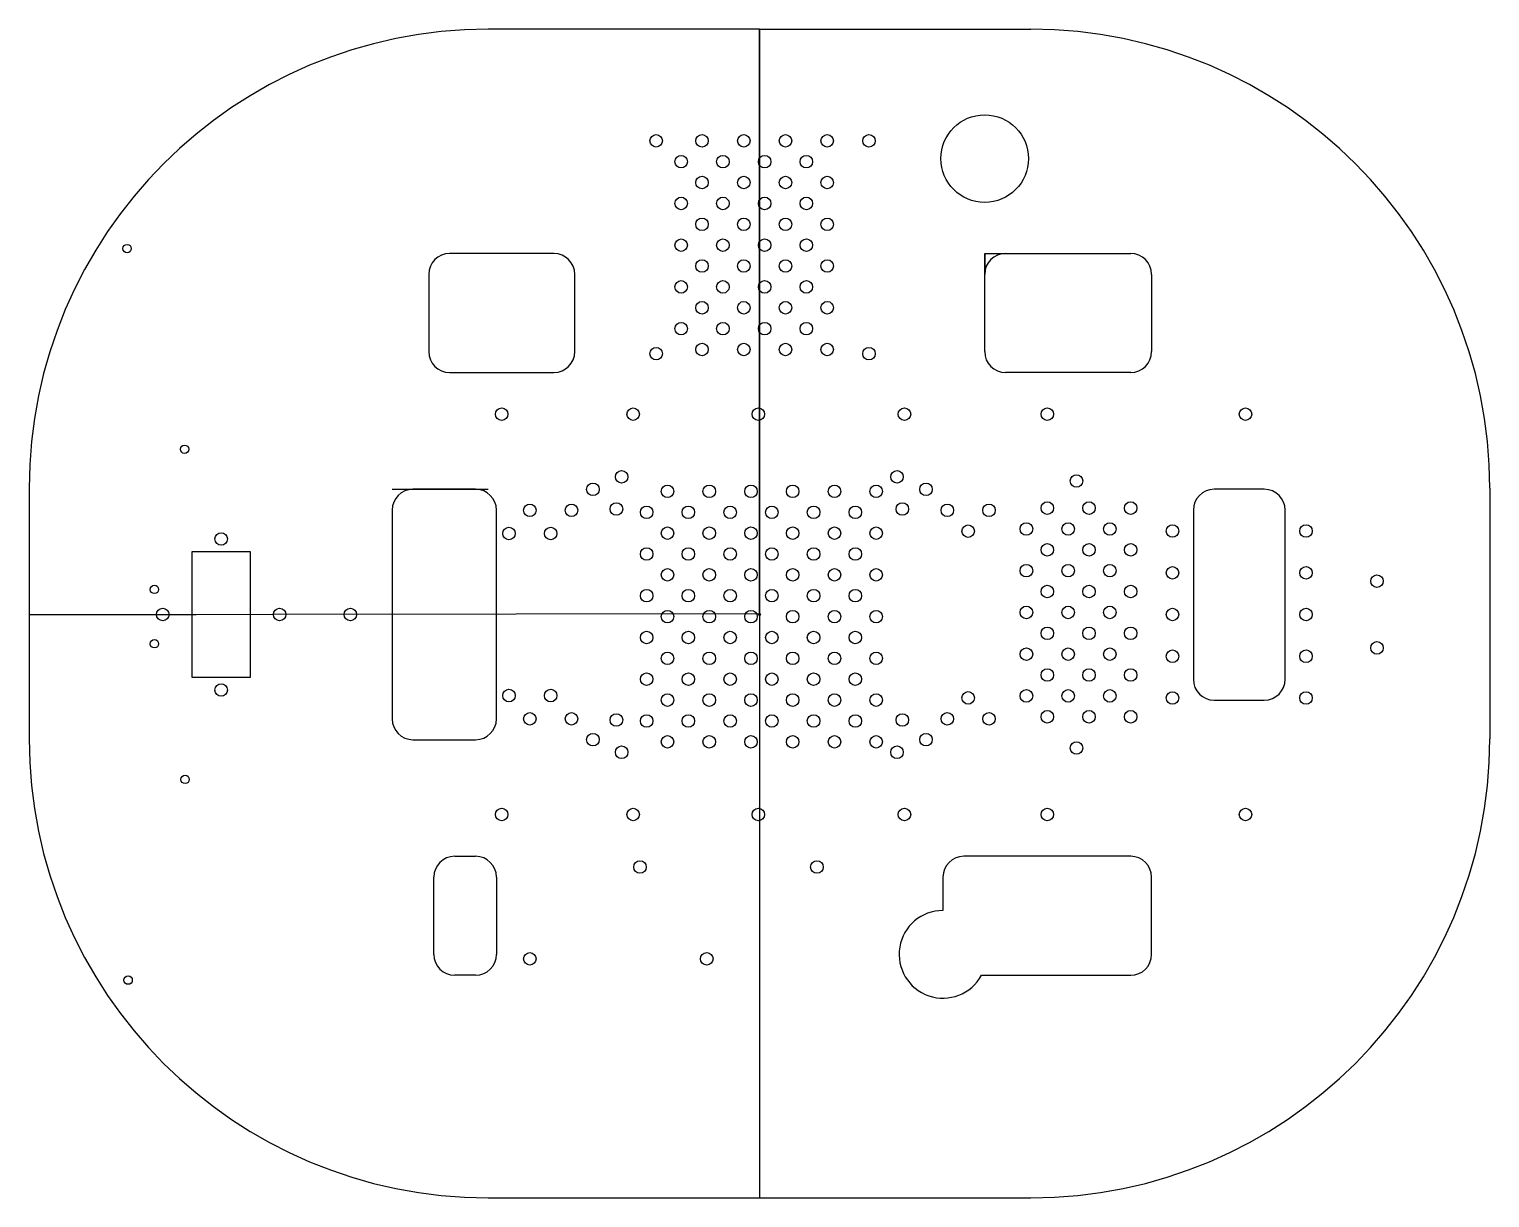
# Model space of a CAD drawing. Extents: x -175 to 175, y -140 to 140.
import ezdxf

# ---------------------------------------------------------------- set-up
doc = ezdxf.new("R2010")
doc.units = 0
doc.header["$MEASUREMENT"] = 0

msp = doc.modelspace()

# ---------------------------------------------------------------- linework, layer by layer
for p, q in [((0, 140.24), (-65, 140.24)), ((0, 140.24), (65, 140.24)), ((0, 140.24), (0, -139.76)), ((0, 0.24), (0, 140.24)), ((-49.27, 86.5), (-74.27, 86.5)), ((53.96, 86.5), (58.96, 86.5)), ((53.96, 86.5), (53.96, 81.5)), ((53.96, 86.5), (88.96, 86.5)), ((53.96, 63), (53.96, 86.5)), ((-79.27, 81.5), (-79.27, 63)), ((-44.27, 63), (-44.27, 81.5)), ((93.96, 81.5), (93.96, 63)), ((-74.27, 58), (-49.27, 58)), ((88.96, 58), (58.96, 58)), ((-175, 30.24), (-175, -29.76)), ((-88.04, 30), (-65, 30)), ((-68.04, 30), (-83.04, 30)), ((120.96, 30), (108.96, 30)), ((175, 30.24), (175, -29.76)), ((-88.04, 25), (-88.04, -25)), ((-63.04, -25), (-63.04, 25)), ((103.96, 25), (103.96, -15.51)), ((125.96, -15.51), (125.96, 25)), ((-136, 15), (-136, -15)), ((-122, 15), (-136, 15)), ((-122, -15), (-122, 15)), ((-175, 0), (0, 0.24)), ((-175, 0), (-135, 0)), ((-175, 0), (-135, 0)), ((-136, -15), (-122, -15)), ((108.96, -20.51), (120.96, -20.51)), ((-83.04, -30), (-68.04, -30)), ((-73.04, -57.93), (-68.04, -57.93)), ((88.96, -57.93), (48.96, -57.93)), ((-78.04, -81.43), (-78.04, -62.93)), ((-63.04, -62.93), (-63.04, -81.43)), ((43.96, -62.93), (43.96, -70.93)), ((93.96, -81.43), (93.96, -62.93)), ((-68.04, -86.43), (-73.04, -86.43)), ((53.2, -86.43), (88.96, -86.43)), ((-65, -139.76), (65, -139.76))]:
    msp.add_line(p, q)
for centre, radius in [((53.96, 109.24), 10.5), ((-24.77, 113.5), 1.5), ((-13.77, 113.5), 1.5), ((-3.77, 113.5), 1.5), ((6.23, 113.5), 1.5), ((16.23, 113.5), 1.5), ((26.23, 113.5), 1.5), ((-18.77, 108.5), 1.5), ((-8.77, 108.5), 1.5), ((1.23, 108.5), 1.5), ((11.23, 108.5), 1.5), ((-13.77, 103.5), 1.5), ((-3.77, 103.5), 1.5), ((6.23, 103.5), 1.5), ((16.23, 103.5), 1.5), ((-18.77, 98.5), 1.5), ((-8.77, 98.5), 1.5), ((1.23, 98.5), 1.5), ((11.23, 98.5), 1.5), ((-13.77, 93.5), 1.5), ((-3.77, 93.5), 1.5), ((6.23, 93.5), 1.5), ((16.23, 93.5), 1.5), ((-151.54, 87.68), 1), ((-18.77, 88.5), 1.5), ((-8.77, 88.5), 1.5), ((1.23, 88.5), 1.5), ((11.23, 88.5), 1.5), ((-13.77, 83.5), 1.5), ((-3.77, 83.5), 1.5), ((6.23, 83.5), 1.5), ((16.23, 83.5), 1.5), ((-18.77, 78.5), 1.5), ((-8.77, 78.5), 1.5), ((1.23, 78.5), 1.5), ((11.23, 78.5), 1.5), ((-13.77, 73.5), 1.5), ((-3.77, 73.5), 1.5), ((6.23, 73.5), 1.5), ((16.23, 73.5), 1.5), ((-18.77, 68.5), 1.5), ((-8.77, 68.5), 1.5), ((1.23, 68.5), 1.5), ((11.23, 68.5), 1.5), ((-24.77, 62.5), 1.5), ((-13.77, 63.5), 1.5), ((-3.77, 63.5), 1.5), ((6.23, 63.5), 1.5), ((16.23, 63.5), 1.5), ((26.23, 62.5), 1.5), ((-61.77, 48), 1.5), ((-30.27, 48), 1.5), ((-0.27, 48), 1.5), ((34.73, 48), 1.5), ((68.96, 48), 1.5), ((116.46, 48), 1.5), ((-137.76, 39.61), 1), ((-33.04, 33), 1.5), ((32.96, 33), 1.5), ((75.96, 32), 1.5), ((-39.92, 29.98), 1.5), ((-22.04, 29.5), 1.5), ((-12.04, 29.5), 1.5), ((-2.04, 29.5), 1.5), ((7.96, 29.5), 1.5), ((17.96, 29.5), 1.5), ((27.96, 29.5), 1.5), ((39.9, 29.98), 1.5), ((-55.04, 24.97), 1.5), ((-45.04, 24.97), 1.5), ((-34.29, 25.27), 1.5), ((-27.04, 24.5), 1.5), ((-17.04, 24.5), 1.5), ((-7.04, 24.5), 1.5), ((2.96, 24.5), 1.5), ((12.96, 24.5), 1.5), ((22.96, 24.5), 1.5), ((34.21, 25.27), 1.5), ((45.01, 24.97), 1.5), ((55.01, 24.97), 1.5), ((68.96, 25.5), 1.5), ((78.96, 25.5), 1.5), ((88.96, 25.5), 1.5), ((-22.04, 19.5), 1.5), ((-12.04, 19.5), 1.5), ((-2.04, 19.5), 1.5), ((7.96, 19.5), 1.5), ((17.96, 19.5), 1.5), ((27.96, 19.5), 1.5), ((50.01, 19.98), 1.5), ((63.96, 20.5), 1.5), ((73.96, 20.5), 1.5), ((83.96, 20.5), 1.5), ((98.96, 20), 1.5), ((130.96, 20), 1.5), ((-129, 18.1), 1.5), ((-60.04, 19.42), 1.5), ((-50.04, 19.42), 1.5), ((-27.04, 14.5), 1.5), ((-17.04, 14.5), 1.5), ((-7.04, 14.5), 1.5), ((2.96, 14.5), 1.5), ((12.96, 14.5), 1.5), ((22.96, 14.5), 1.5), ((68.96, 15.5), 1.5), ((78.96, 15.5), 1.5), ((88.96, 15.5), 1.5), ((-22.04, 9.5), 1.5), ((-12.04, 9.5), 1.5), ((-2.04, 9.5), 1.5), ((7.96, 9.5), 1.5), ((17.96, 9.5), 1.5), ((27.96, 9.5), 1.5), ((63.96, 10.5), 1.5), ((73.96, 10.5), 1.5), ((83.96, 10.5), 1.5), ((98.96, 10), 1.5), ((130.96, 10), 1.5), ((-145, 6), 1), ((147.96, 8), 1.5), ((-27.04, 4.5), 1.5), ((-17.04, 4.5), 1.5), ((-7.04, 4.5), 1.5), ((2.96, 4.5), 1.5), ((12.96, 4.5), 1.5), ((22.96, 4.5), 1.5), ((68.96, 5.5), 1.5), ((78.96, 5.5), 1.5), ((88.96, 5.5), 1.5), ((-143, 0), 1.5), ((-115, 0), 1.5), ((-98.04, 0), 1.5), ((-22.04, -0.5), 1.5), ((-12.04, -0.5), 1.5), ((-2.04, -0.5), 1.5), ((0, 0), 0.244), ((7.96, -0.5), 1.5), ((17.96, -0.5), 1.5), ((27.96, -0.5), 1.5), ((63.96, 0.5), 1.5), ((73.96, 0.5), 1.5), ((83.96, 0.5), 1.5), ((98.96, 0), 1.5), ((130.96, 0), 1.5), ((68.96, -4.5), 1.5), ((78.96, -4.5), 1.5), ((88.96, -4.5), 1.5), ((-145, -7), 1), ((-27.04, -5.5), 1.5), ((-17.04, -5.5), 1.5), ((-7.04, -5.5), 1.5), ((2.96, -5.5), 1.5), ((12.96, -5.5), 1.5), ((22.96, -5.5), 1.5), ((147.96, -8), 1.5), ((-22.04, -10.5), 1.5), ((-12.04, -10.5), 1.5), ((-2.04, -10.5), 1.5), ((7.96, -10.5), 1.5), ((17.96, -10.5), 1.5), ((27.96, -10.5), 1.5), ((63.96, -9.5), 1.5), ((73.96, -9.5), 1.5), ((83.96, -9.5), 1.5), ((98.96, -10), 1.5), ((130.96, -10), 1.5), ((-27.04, -15.5), 1.5), ((-17.04, -15.5), 1.5), ((-7.04, -15.5), 1.5), ((2.96, -15.5), 1.5), ((12.96, -15.5), 1.5), ((22.96, -15.5), 1.5), ((68.96, -14.5), 1.5), ((78.96, -14.5), 1.5), ((88.96, -14.5), 1.5), ((-129, -18.1), 1.5), ((-60.04, -19.42), 1.5), ((-50.04, -19.42), 1.5), ((-22.04, -20.5), 1.5), ((-12.04, -20.5), 1.5), ((-2.04, -20.5), 1.5), ((7.96, -20.5), 1.5), ((17.96, -20.5), 1.5), ((27.96, -20.5), 1.5), ((50.01, -19.98), 1.5), ((63.96, -19.5), 1.5), ((73.96, -19.5), 1.5), ((83.96, -19.5), 1.5), ((98.96, -20), 1.5), ((130.96, -20), 1.5), ((-55.04, -24.98), 1.5), ((-45.04, -24.98), 1.5), ((-34.29, -25.27), 1.5), ((-27.04, -25.5), 1.5), ((-17.04, -25.5), 1.5), ((-7.04, -25.5), 1.5), ((2.96, -25.5), 1.5), ((12.96, -25.5), 1.5), ((22.96, -25.5), 1.5), ((34.21, -25.27), 1.5), ((45.01, -24.98), 1.5), ((55.01, -24.98), 1.5), ((68.96, -24.5), 1.5), ((78.96, -24.5), 1.5), ((88.96, -24.5), 1.5), ((-39.92, -29.98), 1.5), ((-22.04, -30.5), 1.5), ((-12.04, -30.5), 1.5), ((-2.04, -30.5), 1.5), ((7.96, -30.5), 1.5), ((17.96, -30.5), 1.5), ((27.96, -30.5), 1.5), ((39.9, -29.98), 1.5), ((75.96, -32), 1.5), ((-33.04, -33), 1.5), ((32.96, -33), 1.5), ((-137.65, -39.51), 1), ((-61.77, -47.93), 1.5), ((-30.27, -47.93), 1.5), ((-0.27, -47.93), 1.5), ((34.73, -47.93), 1.5), ((68.96, -47.93), 1.5), ((116.46, -47.93), 1.5), ((-28.64, -60.5), 1.5), ((13.76, -60.5), 1.5), ((-55.04, -82.5), 1.5), ((-12.64, -82.5), 1.5), ((-151.29, -87.61), 1)]:
    msp.add_circle(centre, radius)
for centre, radius, start, end in [((-65, 30.24), 110, 90, 180), ((65, 30.24), 110, 0, 90), ((-74.27, 81.5), 5, 90, 180), ((-49.27, 81.5), 5, 0, 90), ((58.96, 81.5), 5, 90, 180), ((88.96, 81.5), 5, 0, 90), ((-74.27, 63), 5, 180, 270), ((-49.27, 63), 5, 270, 0), ((58.96, 63), 5, 180, 270), ((88.96, 63), 5, 270, 0), ((-83.04, 25), 5, 90, 180), ((-68.04, 25), 5, 0, 90), ((108.96, 25), 5, 90, 180), ((120.96, 25), 5, 0, 90), ((108.96, -15.51), 5, 180, 270), ((120.96, -15.51), 5, 270, 0), ((-83.04, -25), 5, 180, 270), ((-68.04, -25), 5, 270, 0), ((-65, -29.76), 110, 180, 270), ((65, -29.76), 110, 270, 0), ((-73.04, -62.93), 5, 90, 180), ((-68.04, -62.93), 5, 0, 90), ((48.96, -62.93), 5, 90, 180), ((88.96, -62.93), 5, 0, 90), ((43.96, -81.43), 10.5, 90, 331.5631), ((-73.04, -81.43), 5, 180, 270), ((-68.04, -81.43), 5, 270, 0), ((88.96, -81.43), 5, 270, 0)]:
    msp.add_arc(centre, radius, start, end)

doc.saveas('drawing.dxf')
